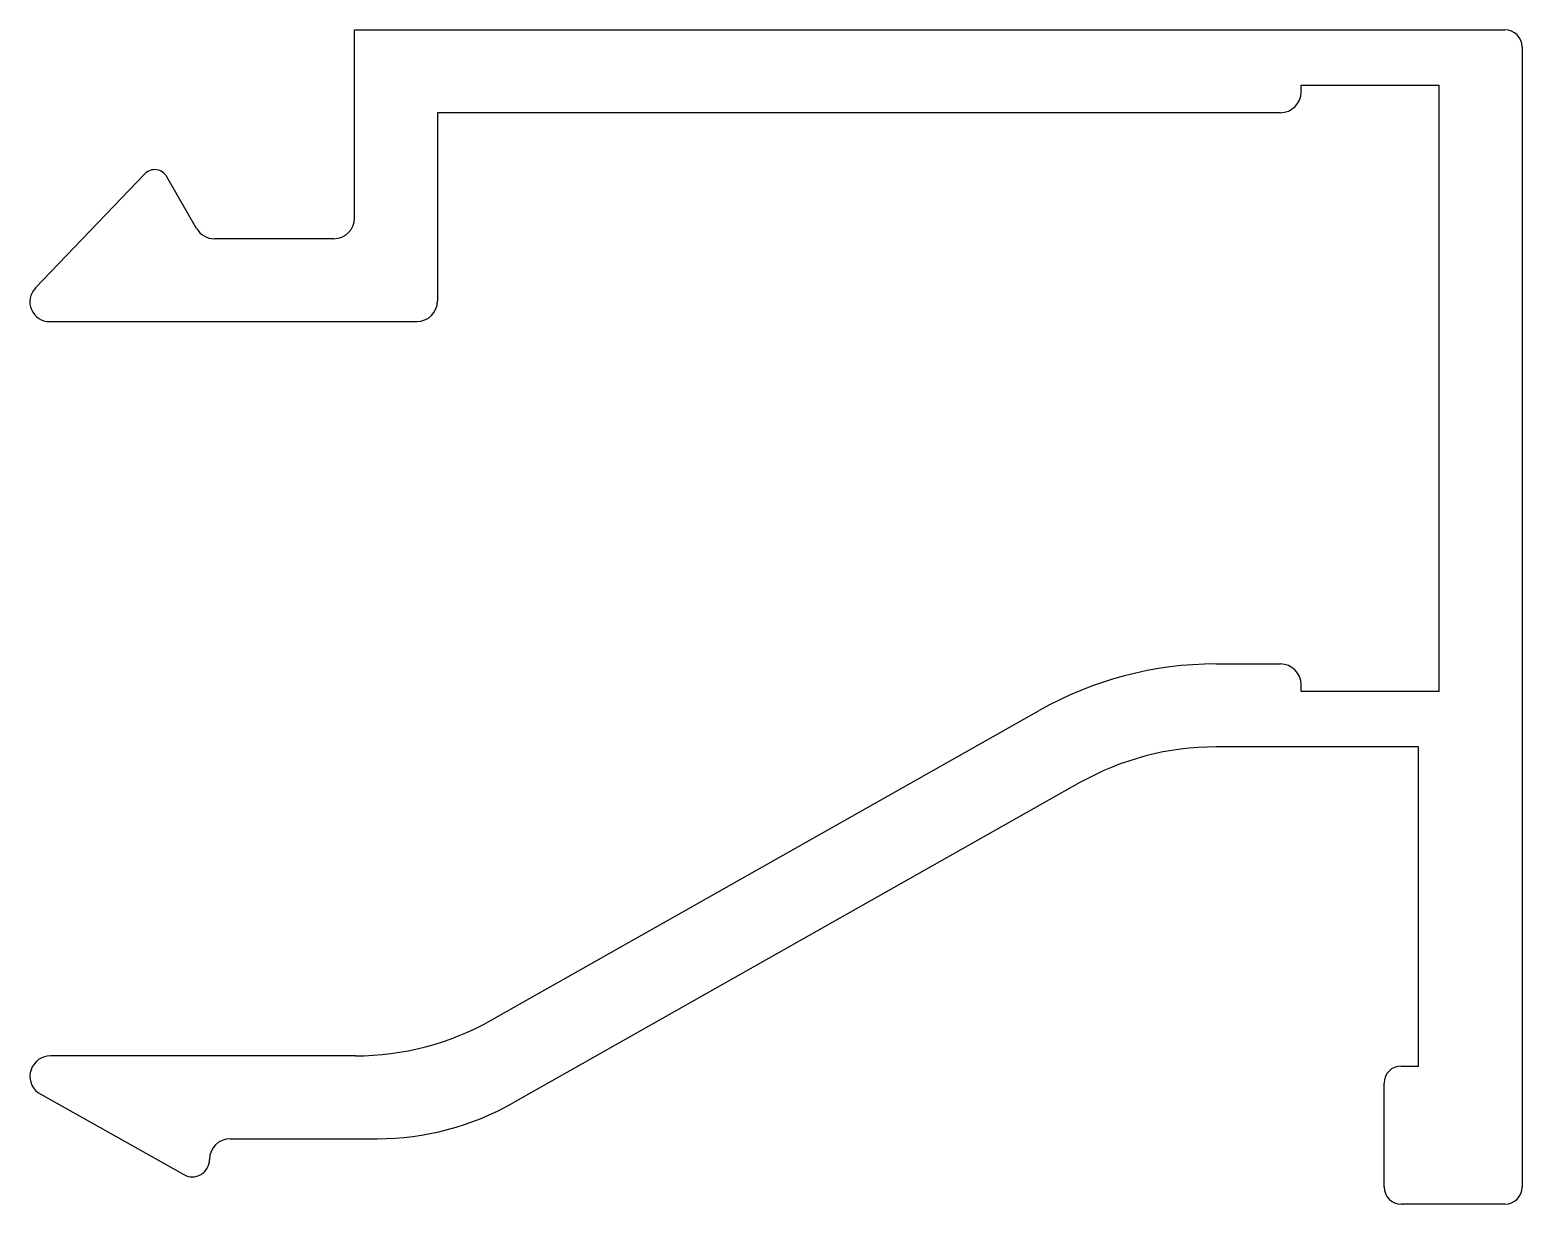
# Model space of a CAD drawing. Extents: x 686 to 707.6, y 529.2 to 546.2.
import ezdxf

# ---------------------------------------------------------------- set-up
doc = ezdxf.new("R2010")
doc.units = 0
doc.layers.add('ANA', color=220, linetype='CONTINUOUS')

msp = doc.modelspace()

# ---------------------------------------------------------------- linework, layer by layer
at = {"layer": 'ANA', "color": 0}
for p, q in [((690.739, 546.223), (707.389, 546.223)), ((690.739, 544.223), (690.739, 546.223)), ((707.639, 545.973), (707.639, 529.473)), ((704.439, 545.323), (704.439, 545.423)), ((704.439, 545.423), (706.439, 545.423)), ((706.439, 536.643), (706.439, 545.423)), ((691.939, 545.023), (691.939, 544.523)), ((704.139, 545.023), (691.939, 545.023)), ((691.939, 544.523), (691.939, 542.299)), ((687.701, 544.137), (686.118, 542.483)), ((690.739, 543.499), (690.739, 544.223)), ((688.452, 543.349), (688.022, 544.094)), ((690.439, 543.199), (688.712, 543.199)), ((686.325, 541.999), (691.639, 541.999)), ((703.207, 537.043), (704.139, 537.043)), ((704.439, 536.643), (704.439, 536.743)), ((706.439, 536.643), (704.439, 536.643)), ((692.718, 531.888), (700.648, 536.37)), ((706.139, 535.843), (703.207, 535.843)), ((706.139, 531.223), (706.139, 535.843)), ((701.238, 535.325), (693.034, 530.688)), ((690.75, 531.37), (686.337, 531.37)), ((705.889, 531.223), (706.139, 531.223)), ((705.639, 529.473), (705.639, 530.973)), ((686.152, 530.838), (688.266, 529.65)), ((688.939, 530.17), (691.066, 530.17)), ((688.639, 529.868), (688.639, 529.87)), ((707.389, 529.223), (705.889, 529.223))]:
    msp.add_line(p, q, dxfattribs=at)
for centre, radius, start, end in [((707.389, 545.973), 0.25, 0, 90), ((704.139, 545.323), 0.3, 270, 0), ((687.846, 543.999), 0.2, 28.3849, 136.2603), ((690.439, 543.499), 0.3, 270, 0), ((688.712, 543.499), 0.3, 210, 270), ((686.325, 542.285), 0.286, 136.2603, 270), ((691.639, 542.299), 0.3, 270, 0), ((703.207, 531.843), 5.2, 90, 119.4759), ((704.139, 536.743), 0.3, 0, 90), ((703.207, 531.843), 4, 90, 119.4759), ((690.75, 535.37), 4, 270, 299.4759), ((686.337, 531.072), 0.298, 90, 231.7681), ((705.889, 530.973), 0.25, 90, 180), ((691.066, 534.17), 4, 270, 299.4759), ((688.939, 529.87), 0.3, 90, 180), ((688.389, 529.868), 0.25, 240.6703, 0), ((705.889, 529.473), 0.25, 180, 270), ((707.389, 529.473), 0.25, 270, 0)]:
    msp.add_arc(centre, radius, start, end, dxfattribs=at)

doc.saveas('drawing.dxf')
